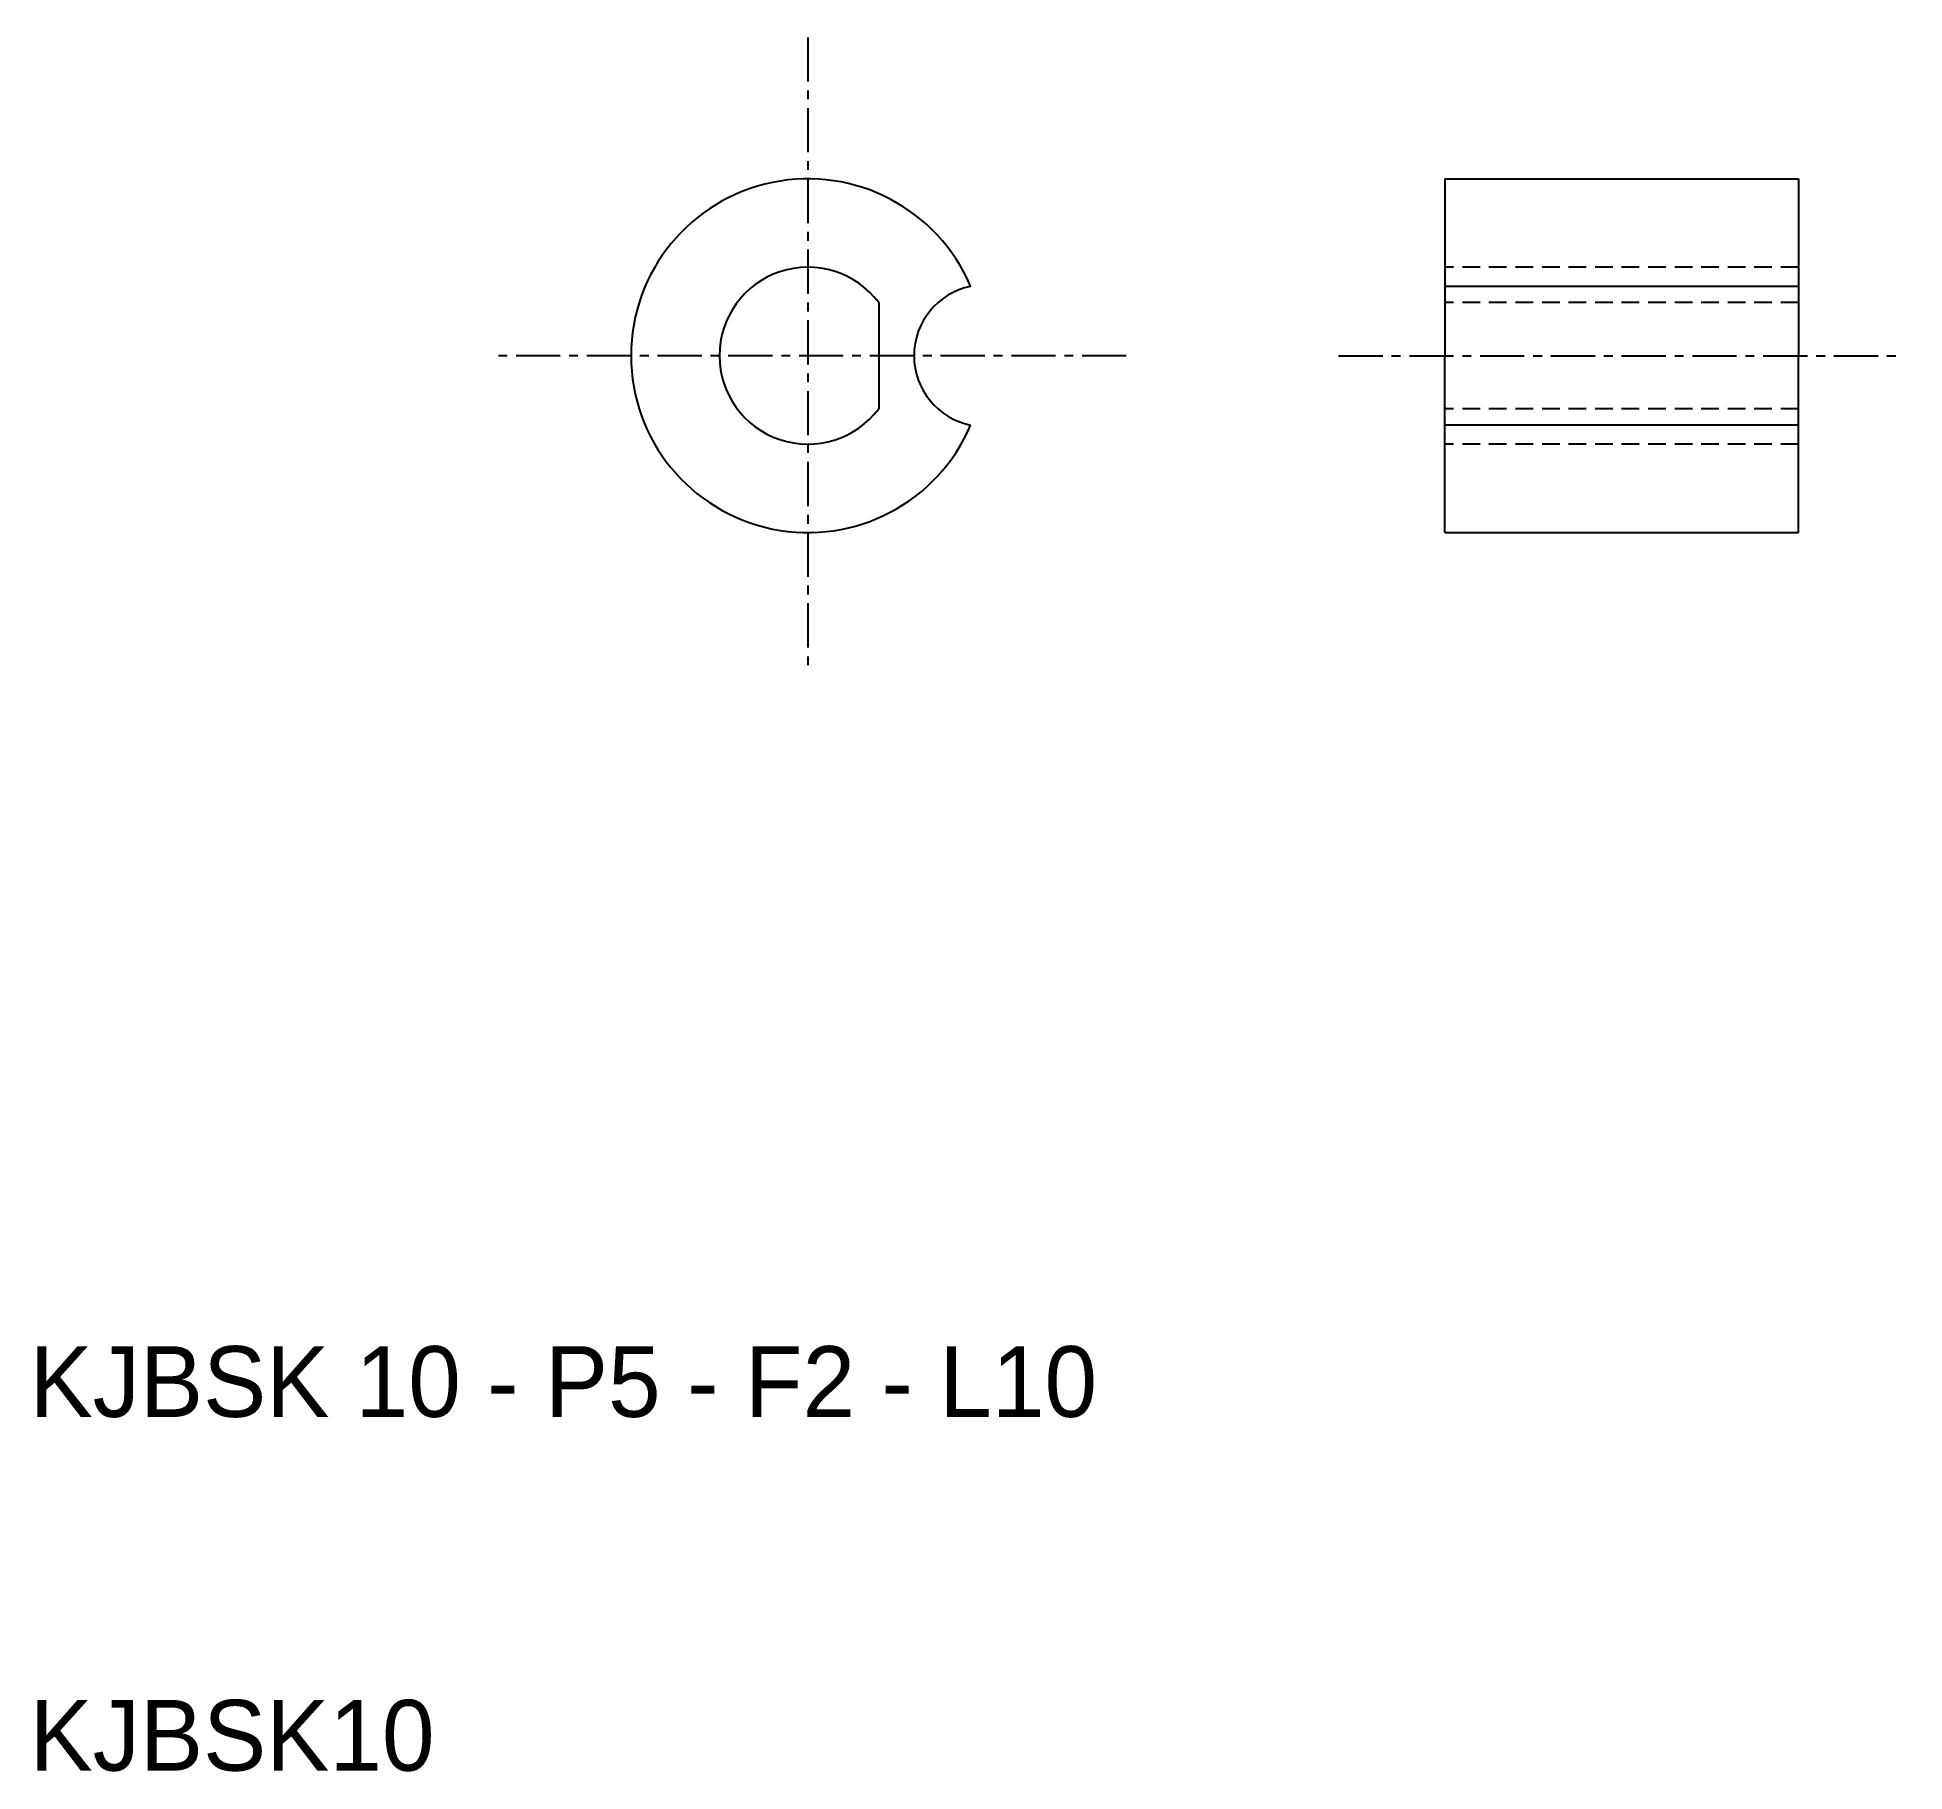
# Model space of a CAD drawing. Extents: x 10.2 to 63, y 10 to 59.
import ezdxf

# ---------------------------------------------------------------- set-up
doc = ezdxf.new("R2010")
doc.units = 0
doc.linetypes.add('CENTER', pattern=[2, 1.25, -0.25, 0.25, -0.25])
doc.linetypes.add('DASHED', pattern=[0.75, 0.5, -0.25])
doc.layers.get('0').update_dxf_attribs({"linetype": 'CONTINUOUS'})
doc.layers.add('CENTER', color=1, linetype='CENTER')

msp = doc.modelspace()

# ---------------------------------------------------------------- linework, layer by layer
at = {"color": 7, "linetype": 'CONTINUOUS'}
for p, q in [((50, 55), (60, 55)), ((50, 55), (50, 50)), ((60, 55), (60, 50)), ((60, 51.96), (50, 51.96)), ((34, 51.5), (34, 48.5)), ((50, 45), (50, 50)), ((60, 45), (60, 50)), ((60, 48.04), (50, 48.04)), ((50, 45), (60, 45))]:
    msp.add_line(p, q, dxfattribs=at)
at = {"color": 3, "linetype": 'DASHED'}
for p, q in [((60, 52.5), (50, 52.5)), ((60, 51.5), (50, 51.5)), ((60, 48.5), (50, 48.5)), ((60, 47.5), (50, 47.5))]:
    msp.add_line(p, q, dxfattribs=at)
at = {"color": 7, "linetype": 'CONTINUOUS'}
for centre, radius, start, end in [((32, 50), 5, 23.0739, 336.9261), ((32, 50), 2.5, 36.8699, 323.1301), ((37, 50), 2, 101.537, 258.463)]:
    msp.add_arc(centre, radius, start, end, dxfattribs=at)
at = {"layer": 'CENTER', "color": 1, "linetype": 'CENTER'}
for p, q in [((32, 59), (32, 41)), ((41, 50), (23, 50)), ((47, 50), (63, 50))]:
    msp.add_line(p, q, dxfattribs=at)

# ---------------------------------------------------------------- texts
at = {"color": 7, "linetype": 'CONTINUOUS'}
for s, p in [('KJBSK 10 - P5 - F2 - L10', (10, 20)), ('KJBSK10', (10, 10))]:
    msp.add_text(s, height=2, dxfattribs=at).set_placement(p)

doc.saveas('drawing.dxf')
